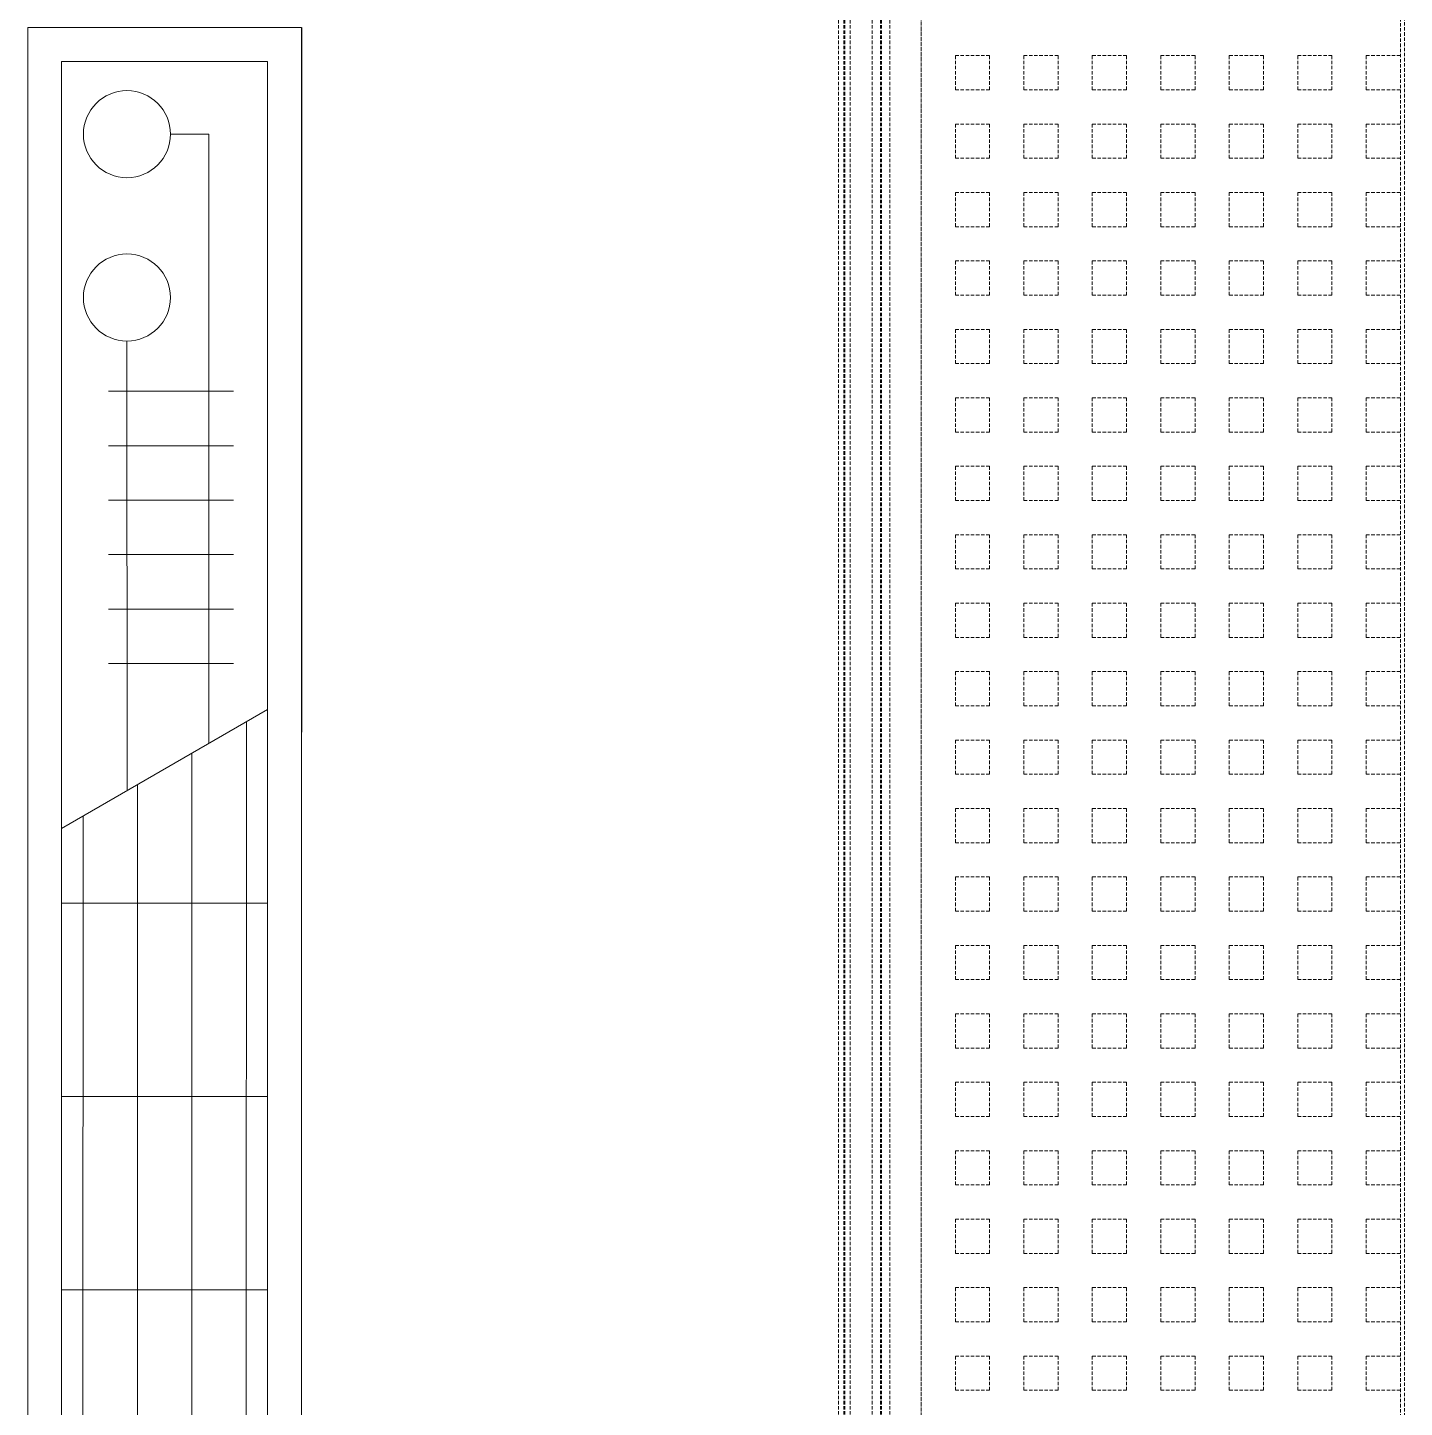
# Model space of a CAD drawing. Extents: x -1457 to 23780, y -2071 to 4205.
# Drawn here: x 4722.2 to 4822.8, y 1113.8 to 1214.5 of the extents above; entities that cross this region are included whole.
import ezdxf

# ---------------------------------------------------------------- set-up
doc = ezdxf.new("R2010")
doc.units = 0
doc.header["$MEASUREMENT"] = 0
doc.linetypes.add('HIDDEN', pattern=[0.375, 0.25, -0.125])
doc.layers.get('0').update_dxf_attribs({"color": 9, "lineweight": 9})
doc.layers.add('M-TEFRIS2-015', color=129, linetype='Continuous', lineweight=9)
doc.layers.add('T-KONVEKTOR', color=220, linetype='Continuous', lineweight=9)

# ---------------------------------------------------------------- blocks, each defined once
blk = doc.blocks.new('A$C4B7F52E3')
for p, q in [((250, 89.48), (0, 89.47)), ((250, 89.47), (0, 89.48)), ((250, 69.47), (250, 89.47)), ((0, 69.47), (250, 69.47))]:
    blk.add_line(p, q)
at = {"color": 252, "linetype": 'Continuous'}
for p, q in [((157.8, 71.95), (157.8, 86.98)), ((171.92, 71.94), (171.92, 86.98)), ((186.04, 71.94), (186.04, 86.98))]:
    blk.add_line(p, q, dxfattribs=at)
at = {"color": 252}
for p, q in [((191.48, 71.95), (200.19, 86.99)), ((199.29, 85.44), (2.49, 85.42)), ((203.55, 84.5), (203.55, 75.36)), ((207.52, 84.5), (207.52, 75.36)), ((211.5, 84.5), (211.5, 75.36)), ((215.48, 84.5), (215.48, 75.36)), ((219.45, 84.5), (219.45, 75.36)), ((223.43, 84.5), (223.43, 75.36)), ((242.21, 82.69), (197.7, 82.69)), ((242.21, 79.91), (242.21, 82.69)), ((196.99, 81.46), (2.49, 81.45)), ((194.68, 77.48), (2.49, 77.47)), ((227.1, 76.72), (194.25, 76.73)), ((192.38, 73.51), (2.49, 73.49))]:
    blk.add_line(p, q, dxfattribs=at)
blk.add_lwpolyline([(247.51, 86.99), (247.51, 71.95), (2.49, 71.95), (2.49, 86.99)], close=True)
for centre in [(230.28, 76.72), (242.21, 76.72)]:
    blk.add_circle(centre, 3.18, dxfattribs=at)

msp = doc.modelspace()

# ---------------------------------------------------------------- linework, layer by layer
at = {"layer": 'M-TEFRIS2-015', "linetype": 'HIDDEN', "lineweight": 0}
for p, q in [((4787.5, 320), (4787.5, 2034.62)), ((4787.5, 2034.32), (4787.5, 320)), ((4822.5, 285), (4822.5, 2034.32)), ((4822.79, 284.7), (4822.79, 2034.32)), ((4781.45, 1085.47), (4781.45, 1244.04)), ((4781.85, 1085.47), (4781.85, 1244.04)), ((4781.92, 1085.47), (4781.92, 1244.04)), ((4782.32, 1085.47), (4782.32, 1244.04)), ((4783.92, 1085.47), (4783.92, 1244.04)), ((4784.52, 1085.47), (4784.52, 1244.04)), ((4784.6, 1085.47), (4784.6, 1244.04)), ((4785.2, 1085.47), (4785.2, 1244.04)), ((4787.5, 1212.5), (4787.5, 1212.5)), ((4790, 1212.5), (4792.5, 1212.5)), ((4790, 1210), (4790, 1212.5)), ((4792.5, 1210), (4792.5, 1212.5)), ((4795, 1212.5), (4797.5, 1212.5)), ((4795, 1210), (4795, 1212.5)), ((4797.5, 1210), (4797.5, 1212.5)), ((4800, 1212.5), (4802.5, 1212.5)), ((4800, 1210), (4800, 1212.5)), ((4802.5, 1210), (4802.5, 1212.5)), ((4805, 1212.5), (4807.5, 1212.5)), ((4805, 1210), (4805, 1212.5)), ((4807.5, 1210), (4807.5, 1212.5)), ((4810, 1212.5), (4812.5, 1212.5)), ((4810, 1210), (4810, 1212.5)), ((4812.5, 1210), (4812.5, 1212.5)), ((4815, 1212.5), (4817.5, 1212.5)), ((4815, 1210), (4815, 1212.5)), ((4817.5, 1210), (4817.5, 1212.5)), ((4820, 1212.5), (4822.5, 1212.5)), ((4820, 1210), (4820, 1212.5)), ((4787.5, 1210), (4787.5, 1210)), ((4790, 1210), (4792.5, 1210)), ((4795, 1210), (4797.5, 1210)), ((4800, 1210), (4802.5, 1210)), ((4805, 1210), (4807.5, 1210)), ((4810, 1210), (4812.5, 1210)), ((4815, 1210), (4817.5, 1210)), ((4820, 1210), (4822.5, 1210)), ((4787.5, 1207.5), (4787.5, 1207.5)), ((4790, 1207.5), (4792.5, 1207.5)), ((4790, 1205), (4790, 1207.5)), ((4792.5, 1205), (4792.5, 1207.5)), ((4795, 1207.5), (4797.5, 1207.5)), ((4795, 1205), (4795, 1207.5)), ((4797.5, 1205), (4797.5, 1207.5)), ((4800, 1207.5), (4802.5, 1207.5)), ((4800, 1205), (4800, 1207.5)), ((4802.5, 1205), (4802.5, 1207.5)), ((4805, 1207.5), (4807.5, 1207.5)), ((4805, 1205), (4805, 1207.5)), ((4807.5, 1205), (4807.5, 1207.5)), ((4810, 1207.5), (4812.5, 1207.5)), ((4810, 1205), (4810, 1207.5)), ((4812.5, 1205), (4812.5, 1207.5)), ((4815, 1207.5), (4817.5, 1207.5)), ((4815, 1205), (4815, 1207.5)), ((4817.5, 1205), (4817.5, 1207.5)), ((4820, 1207.5), (4822.5, 1207.5)), ((4820, 1205), (4820, 1207.5)), ((4787.5, 1205), (4787.5, 1205)), ((4790, 1205), (4792.5, 1205)), ((4795, 1205), (4797.5, 1205)), ((4800, 1205), (4802.5, 1205)), ((4805, 1205), (4807.5, 1205)), ((4810, 1205), (4812.5, 1205)), ((4815, 1205), (4817.5, 1205)), ((4820, 1205), (4822.5, 1205)), ((4787.5, 1202.5), (4787.5, 1202.5)), ((4790, 1202.5), (4792.5, 1202.5)), ((4790, 1200), (4790, 1202.5)), ((4792.5, 1200), (4792.5, 1202.5)), ((4795, 1202.5), (4797.5, 1202.5)), ((4795, 1200), (4795, 1202.5)), ((4797.5, 1200), (4797.5, 1202.5)), ((4800, 1202.5), (4802.5, 1202.5)), ((4800, 1200), (4800, 1202.5)), ((4802.5, 1200), (4802.5, 1202.5)), ((4805, 1202.5), (4807.5, 1202.5)), ((4805, 1200), (4805, 1202.5)), ((4807.5, 1200), (4807.5, 1202.5)), ((4810, 1202.5), (4812.5, 1202.5)), ((4810, 1200), (4810, 1202.5)), ((4812.5, 1200), (4812.5, 1202.5)), ((4815, 1202.5), (4817.5, 1202.5)), ((4815, 1200), (4815, 1202.5)), ((4817.5, 1200), (4817.5, 1202.5)), ((4820, 1202.5), (4822.5, 1202.5)), ((4820, 1200), (4820, 1202.5)), ((4787.5, 1200), (4787.5, 1200)), ((4790, 1200), (4792.5, 1200)), ((4795, 1200), (4797.5, 1200)), ((4800, 1200), (4802.5, 1200)), ((4805, 1200), (4807.5, 1200)), ((4810, 1200), (4812.5, 1200)), ((4815, 1200), (4817.5, 1200)), ((4820, 1200), (4822.5, 1200)), ((4787.5, 1197.5), (4787.5, 1197.5)), ((4790, 1197.5), (4792.5, 1197.5)), ((4790, 1195), (4790, 1197.5)), ((4792.5, 1195), (4792.5, 1197.5)), ((4795, 1197.5), (4797.5, 1197.5)), ((4795, 1195), (4795, 1197.5)), ((4797.5, 1195), (4797.5, 1197.5)), ((4800, 1197.5), (4802.5, 1197.5)), ((4800, 1195), (4800, 1197.5)), ((4802.5, 1195), (4802.5, 1197.5)), ((4805, 1197.5), (4807.5, 1197.5)), ((4805, 1195), (4805, 1197.5)), ((4807.5, 1195), (4807.5, 1197.5)), ((4810, 1197.5), (4812.5, 1197.5)), ((4810, 1195), (4810, 1197.5)), ((4812.5, 1195), (4812.5, 1197.5)), ((4815, 1197.5), (4817.5, 1197.5)), ((4815, 1195), (4815, 1197.5)), ((4817.5, 1195), (4817.5, 1197.5)), ((4820, 1197.5), (4822.5, 1197.5)), ((4820, 1195), (4820, 1197.5)), ((4787.5, 1195), (4787.5, 1195)), ((4790, 1195), (4792.5, 1195)), ((4795, 1195), (4797.5, 1195)), ((4800, 1195), (4802.5, 1195)), ((4805, 1195), (4807.5, 1195)), ((4810, 1195), (4812.5, 1195)), ((4815, 1195), (4817.5, 1195)), ((4820, 1195), (4822.5, 1195)), ((4787.5, 1192.5), (4787.5, 1192.5)), ((4790, 1192.5), (4792.5, 1192.5)), ((4790, 1190), (4790, 1192.5)), ((4792.5, 1190), (4792.5, 1192.5)), ((4795, 1192.5), (4797.5, 1192.5)), ((4795, 1190), (4795, 1192.5)), ((4797.5, 1190), (4797.5, 1192.5)), ((4800, 1192.5), (4802.5, 1192.5)), ((4800, 1190), (4800, 1192.5)), ((4802.5, 1190), (4802.5, 1192.5)), ((4805, 1192.5), (4807.5, 1192.5)), ((4805, 1190), (4805, 1192.5)), ((4807.5, 1190), (4807.5, 1192.5)), ((4810, 1192.5), (4812.5, 1192.5)), ((4810, 1190), (4810, 1192.5)), ((4812.5, 1190), (4812.5, 1192.5)), ((4815, 1192.5), (4817.5, 1192.5)), ((4815, 1190), (4815, 1192.5)), ((4817.5, 1190), (4817.5, 1192.5)), ((4820, 1192.5), (4822.5, 1192.5)), ((4820, 1190), (4820, 1192.5)), ((4787.5, 1190), (4787.5, 1190)), ((4790, 1190), (4792.5, 1190)), ((4795, 1190), (4797.5, 1190)), ((4800, 1190), (4802.5, 1190)), ((4805, 1190), (4807.5, 1190)), ((4810, 1190), (4812.5, 1190)), ((4815, 1190), (4817.5, 1190)), ((4820, 1190), (4822.5, 1190)), ((4787.5, 1187.5), (4787.5, 1187.5)), ((4790, 1187.5), (4792.5, 1187.5)), ((4790, 1185), (4790, 1187.5)), ((4792.5, 1185), (4792.5, 1187.5)), ((4795, 1187.5), (4797.5, 1187.5)), ((4795, 1185), (4795, 1187.5)), ((4797.5, 1185), (4797.5, 1187.5)), ((4800, 1187.5), (4802.5, 1187.5)), ((4800, 1185), (4800, 1187.5)), ((4802.5, 1185), (4802.5, 1187.5)), ((4805, 1187.5), (4807.5, 1187.5)), ((4805, 1185), (4805, 1187.5)), ((4807.5, 1185), (4807.5, 1187.5)), ((4810, 1187.5), (4812.5, 1187.5)), ((4810, 1185), (4810, 1187.5)), ((4812.5, 1185), (4812.5, 1187.5)), ((4815, 1187.5), (4817.5, 1187.5)), ((4815, 1185), (4815, 1187.5)), ((4817.5, 1185), (4817.5, 1187.5)), ((4820, 1187.5), (4822.5, 1187.5)), ((4820, 1185), (4820, 1187.5)), ((4787.5, 1185), (4787.5, 1185)), ((4790, 1185), (4792.5, 1185)), ((4795, 1185), (4797.5, 1185)), ((4800, 1185), (4802.5, 1185)), ((4805, 1185), (4807.5, 1185)), ((4810, 1185), (4812.5, 1185)), ((4815, 1185), (4817.5, 1185)), ((4820, 1185), (4822.5, 1185)), ((4787.5, 1182.5), (4787.5, 1182.5)), ((4790, 1182.5), (4792.5, 1182.5)), ((4790, 1180), (4790, 1182.5)), ((4792.5, 1180), (4792.5, 1182.5)), ((4795, 1182.5), (4797.5, 1182.5)), ((4795, 1180), (4795, 1182.5)), ((4797.5, 1180), (4797.5, 1182.5)), ((4800, 1182.5), (4802.5, 1182.5)), ((4800, 1180), (4800, 1182.5)), ((4802.5, 1180), (4802.5, 1182.5)), ((4805, 1182.5), (4807.5, 1182.5)), ((4805, 1180), (4805, 1182.5)), ((4807.5, 1180), (4807.5, 1182.5)), ((4810, 1182.5), (4812.5, 1182.5)), ((4810, 1180), (4810, 1182.5)), ((4812.5, 1180), (4812.5, 1182.5)), ((4815, 1182.5), (4817.5, 1182.5)), ((4815, 1180), (4815, 1182.5)), ((4817.5, 1180), (4817.5, 1182.5)), ((4820, 1182.5), (4822.5, 1182.5)), ((4820, 1180), (4820, 1182.5)), ((4787.5, 1180), (4787.5, 1180)), ((4790, 1180), (4792.5, 1180)), ((4795, 1180), (4797.5, 1180)), ((4800, 1180), (4802.5, 1180)), ((4805, 1180), (4807.5, 1180)), ((4810, 1180), (4812.5, 1180)), ((4815, 1180), (4817.5, 1180)), ((4820, 1180), (4822.5, 1180)), ((4787.5, 1177.5), (4787.5, 1177.5)), ((4790, 1177.5), (4792.5, 1177.5)), ((4790, 1175), (4790, 1177.5)), ((4792.5, 1175), (4792.5, 1177.5)), ((4795, 1177.5), (4797.5, 1177.5)), ((4795, 1175), (4795, 1177.5)), ((4797.5, 1175), (4797.5, 1177.5)), ((4800, 1177.5), (4802.5, 1177.5)), ((4800, 1175), (4800, 1177.5)), ((4802.5, 1175), (4802.5, 1177.5)), ((4805, 1177.5), (4807.5, 1177.5)), ((4805, 1175), (4805, 1177.5)), ((4807.5, 1175), (4807.5, 1177.5)), ((4810, 1177.5), (4812.5, 1177.5)), ((4810, 1175), (4810, 1177.5)), ((4812.5, 1175), (4812.5, 1177.5)), ((4815, 1177.5), (4817.5, 1177.5)), ((4815, 1175), (4815, 1177.5)), ((4817.5, 1175), (4817.5, 1177.5)), ((4820, 1177.5), (4822.5, 1177.5)), ((4820, 1175), (4820, 1177.5)), ((4787.5, 1175), (4787.5, 1175)), ((4790, 1175), (4792.5, 1175)), ((4795, 1175), (4797.5, 1175)), ((4800, 1175), (4802.5, 1175)), ((4805, 1175), (4807.5, 1175)), ((4810, 1175), (4812.5, 1175)), ((4815, 1175), (4817.5, 1175)), ((4820, 1175), (4822.5, 1175)), ((4787.5, 1172.5), (4787.5, 1172.5)), ((4790, 1172.5), (4792.5, 1172.5)), ((4790, 1170), (4790, 1172.5)), ((4792.5, 1170), (4792.5, 1172.5)), ((4795, 1172.5), (4797.5, 1172.5)), ((4795, 1170), (4795, 1172.5)), ((4797.5, 1170), (4797.5, 1172.5)), ((4800, 1172.5), (4802.5, 1172.5)), ((4800, 1170), (4800, 1172.5)), ((4802.5, 1170), (4802.5, 1172.5)), ((4805, 1172.5), (4807.5, 1172.5)), ((4805, 1170), (4805, 1172.5)), ((4807.5, 1170), (4807.5, 1172.5)), ((4810, 1172.5), (4812.5, 1172.5)), ((4810, 1170), (4810, 1172.5)), ((4812.5, 1170), (4812.5, 1172.5)), ((4815, 1172.5), (4817.5, 1172.5)), ((4815, 1170), (4815, 1172.5)), ((4817.5, 1170), (4817.5, 1172.5)), ((4820, 1172.5), (4822.5, 1172.5)), ((4820, 1170), (4820, 1172.5)), ((4787.5, 1170), (4787.5, 1170)), ((4790, 1170), (4792.5, 1170)), ((4795, 1170), (4797.5, 1170)), ((4800, 1170), (4802.5, 1170)), ((4805, 1170), (4807.5, 1170)), ((4810, 1170), (4812.5, 1170)), ((4815, 1170), (4817.5, 1170)), ((4820, 1170), (4822.5, 1170)), ((4787.5, 1167.5), (4787.5, 1167.5)), ((4790, 1167.5), (4792.5, 1167.5)), ((4790, 1165), (4790, 1167.5)), ((4792.5, 1165), (4792.5, 1167.5)), ((4795, 1167.5), (4797.5, 1167.5)), ((4795, 1165), (4795, 1167.5)), ((4797.5, 1165), (4797.5, 1167.5)), ((4800, 1167.5), (4802.5, 1167.5)), ((4800, 1165), (4800, 1167.5)), ((4802.5, 1165), (4802.5, 1167.5)), ((4805, 1167.5), (4807.5, 1167.5)), ((4805, 1165), (4805, 1167.5)), ((4807.5, 1165), (4807.5, 1167.5)), ((4810, 1167.5), (4812.5, 1167.5)), ((4810, 1165), (4810, 1167.5)), ((4812.5, 1165), (4812.5, 1167.5)), ((4815, 1167.5), (4817.5, 1167.5)), ((4815, 1165), (4815, 1167.5)), ((4817.5, 1165), (4817.5, 1167.5)), ((4820, 1167.5), (4822.5, 1167.5)), ((4820, 1165), (4820, 1167.5)), ((4787.5, 1165), (4787.5, 1165)), ((4790, 1165), (4792.5, 1165)), ((4795, 1165), (4797.5, 1165)), ((4800, 1165), (4802.5, 1165)), ((4805, 1165), (4807.5, 1165)), ((4810, 1165), (4812.5, 1165)), ((4815, 1165), (4817.5, 1165)), ((4820, 1165), (4822.5, 1165)), ((4787.5, 1162.5), (4787.5, 1162.5)), ((4790, 1162.5), (4792.5, 1162.5)), ((4790, 1160), (4790, 1162.5)), ((4792.5, 1160), (4792.5, 1162.5)), ((4795, 1162.5), (4797.5, 1162.5)), ((4795, 1160), (4795, 1162.5)), ((4797.5, 1160), (4797.5, 1162.5)), ((4800, 1162.5), (4802.5, 1162.5)), ((4800, 1160), (4800, 1162.5)), ((4802.5, 1160), (4802.5, 1162.5)), ((4805, 1162.5), (4807.5, 1162.5)), ((4805, 1160), (4805, 1162.5)), ((4807.5, 1160), (4807.5, 1162.5)), ((4810, 1162.5), (4812.5, 1162.5)), ((4810, 1160), (4810, 1162.5)), ((4812.5, 1160), (4812.5, 1162.5)), ((4815, 1162.5), (4817.5, 1162.5)), ((4815, 1160), (4815, 1162.5)), ((4817.5, 1160), (4817.5, 1162.5)), ((4820, 1162.5), (4822.5, 1162.5)), ((4820, 1160), (4820, 1162.5)), ((4787.5, 1160), (4787.5, 1160)), ((4790, 1160), (4792.5, 1160)), ((4795, 1160), (4797.5, 1160)), ((4800, 1160), (4802.5, 1160)), ((4805, 1160), (4807.5, 1160)), ((4810, 1160), (4812.5, 1160)), ((4815, 1160), (4817.5, 1160)), ((4820, 1160), (4822.5, 1160)), ((4787.5, 1157.5), (4787.5, 1157.5)), ((4790, 1157.5), (4792.5, 1157.5)), ((4790, 1155), (4790, 1157.5)), ((4792.5, 1155), (4792.5, 1157.5)), ((4795, 1157.5), (4797.5, 1157.5)), ((4795, 1155), (4795, 1157.5)), ((4797.5, 1155), (4797.5, 1157.5)), ((4800, 1157.5), (4802.5, 1157.5)), ((4800, 1155), (4800, 1157.5)), ((4802.5, 1155), (4802.5, 1157.5)), ((4805, 1157.5), (4807.5, 1157.5)), ((4805, 1155), (4805, 1157.5)), ((4807.5, 1155), (4807.5, 1157.5)), ((4810, 1157.5), (4812.5, 1157.5)), ((4810, 1155), (4810, 1157.5)), ((4812.5, 1155), (4812.5, 1157.5)), ((4815, 1157.5), (4817.5, 1157.5)), ((4815, 1155), (4815, 1157.5)), ((4817.5, 1155), (4817.5, 1157.5)), ((4820, 1157.5), (4822.5, 1157.5)), ((4820, 1155), (4820, 1157.5)), ((4787.5, 1155), (4787.5, 1155)), ((4790, 1155), (4792.5, 1155)), ((4795, 1155), (4797.5, 1155)), ((4800, 1155), (4802.5, 1155)), ((4805, 1155), (4807.5, 1155)), ((4810, 1155), (4812.5, 1155)), ((4815, 1155), (4817.5, 1155)), ((4820, 1155), (4822.5, 1155)), ((4787.5, 1152.5), (4787.5, 1152.5)), ((4790, 1152.5), (4792.5, 1152.5)), ((4790, 1150), (4790, 1152.5)), ((4792.5, 1150), (4792.5, 1152.5)), ((4795, 1152.5), (4797.5, 1152.5)), ((4795, 1150), (4795, 1152.5)), ((4797.5, 1150), (4797.5, 1152.5)), ((4800, 1152.5), (4802.5, 1152.5)), ((4800, 1150), (4800, 1152.5)), ((4802.5, 1150), (4802.5, 1152.5)), ((4805, 1152.5), (4807.5, 1152.5)), ((4805, 1150), (4805, 1152.5)), ((4807.5, 1150), (4807.5, 1152.5)), ((4810, 1152.5), (4812.5, 1152.5)), ((4810, 1150), (4810, 1152.5)), ((4812.5, 1150), (4812.5, 1152.5)), ((4815, 1152.5), (4817.5, 1152.5)), ((4815, 1150), (4815, 1152.5)), ((4817.5, 1150), (4817.5, 1152.5)), ((4820, 1152.5), (4822.5, 1152.5)), ((4820, 1150), (4820, 1152.5)), ((4787.5, 1150), (4787.5, 1150)), ((4790, 1150), (4792.5, 1150)), ((4795, 1150), (4797.5, 1150)), ((4800, 1150), (4802.5, 1150)), ((4805, 1150), (4807.5, 1150)), ((4810, 1150), (4812.5, 1150)), ((4815, 1150), (4817.5, 1150)), ((4820, 1150), (4822.5, 1150)), ((4787.5, 1147.5), (4787.5, 1147.5)), ((4790, 1147.5), (4792.5, 1147.5)), ((4790, 1145), (4790, 1147.5)), ((4792.5, 1145), (4792.5, 1147.5)), ((4795, 1147.5), (4797.5, 1147.5)), ((4795, 1145), (4795, 1147.5)), ((4797.5, 1145), (4797.5, 1147.5)), ((4800, 1147.5), (4802.5, 1147.5)), ((4800, 1145), (4800, 1147.5)), ((4802.5, 1145), (4802.5, 1147.5)), ((4805, 1147.5), (4807.5, 1147.5)), ((4805, 1145), (4805, 1147.5)), ((4807.5, 1145), (4807.5, 1147.5)), ((4810, 1147.5), (4812.5, 1147.5)), ((4810, 1145), (4810, 1147.5)), ((4812.5, 1145), (4812.5, 1147.5)), ((4815, 1147.5), (4817.5, 1147.5)), ((4815, 1145), (4815, 1147.5)), ((4817.5, 1145), (4817.5, 1147.5)), ((4820, 1147.5), (4822.5, 1147.5)), ((4820, 1145), (4820, 1147.5)), ((4787.5, 1145), (4787.5, 1145)), ((4790, 1145), (4792.5, 1145)), ((4795, 1145), (4797.5, 1145)), ((4800, 1145), (4802.5, 1145)), ((4805, 1145), (4807.5, 1145)), ((4810, 1145), (4812.5, 1145)), ((4815, 1145), (4817.5, 1145)), ((4820, 1145), (4822.5, 1145)), ((4787.5, 1142.5), (4787.5, 1142.5)), ((4790, 1142.5), (4792.5, 1142.5)), ((4790, 1140), (4790, 1142.5)), ((4792.5, 1140), (4792.5, 1142.5)), ((4795, 1142.5), (4797.5, 1142.5)), ((4795, 1140), (4795, 1142.5)), ((4797.5, 1140), (4797.5, 1142.5)), ((4800, 1142.5), (4802.5, 1142.5)), ((4800, 1140), (4800, 1142.5)), ((4802.5, 1140), (4802.5, 1142.5)), ((4805, 1142.5), (4807.5, 1142.5)), ((4805, 1140), (4805, 1142.5)), ((4807.5, 1140), (4807.5, 1142.5)), ((4810, 1142.5), (4812.5, 1142.5)), ((4810, 1140), (4810, 1142.5)), ((4812.5, 1140), (4812.5, 1142.5)), ((4815, 1142.5), (4817.5, 1142.5)), ((4815, 1140), (4815, 1142.5)), ((4817.5, 1140), (4817.5, 1142.5)), ((4820, 1142.5), (4822.5, 1142.5)), ((4820, 1140), (4820, 1142.5)), ((4787.5, 1140), (4787.5, 1140)), ((4790, 1140), (4792.5, 1140)), ((4795, 1140), (4797.5, 1140)), ((4800, 1140), (4802.5, 1140)), ((4805, 1140), (4807.5, 1140)), ((4810, 1140), (4812.5, 1140)), ((4815, 1140), (4817.5, 1140)), ((4820, 1140), (4822.5, 1140)), ((4787.5, 1137.5), (4787.5, 1137.5)), ((4790, 1137.5), (4792.5, 1137.5)), ((4790, 1135), (4790, 1137.5)), ((4792.5, 1135), (4792.5, 1137.5)), ((4795, 1137.5), (4797.5, 1137.5)), ((4795, 1135), (4795, 1137.5)), ((4797.5, 1135), (4797.5, 1137.5)), ((4800, 1137.5), (4802.5, 1137.5)), ((4800, 1135), (4800, 1137.5)), ((4802.5, 1135), (4802.5, 1137.5)), ((4805, 1137.5), (4807.5, 1137.5)), ((4805, 1135), (4805, 1137.5)), ((4807.5, 1135), (4807.5, 1137.5)), ((4810, 1137.5), (4812.5, 1137.5)), ((4810, 1135), (4810, 1137.5)), ((4812.5, 1135), (4812.5, 1137.5)), ((4815, 1137.5), (4817.5, 1137.5)), ((4815, 1135), (4815, 1137.5)), ((4817.5, 1135), (4817.5, 1137.5)), ((4820, 1137.5), (4822.5, 1137.5)), ((4820, 1135), (4820, 1137.5)), ((4787.5, 1135), (4787.5, 1135)), ((4790, 1135), (4792.5, 1135)), ((4795, 1135), (4797.5, 1135)), ((4800, 1135), (4802.5, 1135)), ((4805, 1135), (4807.5, 1135)), ((4810, 1135), (4812.5, 1135)), ((4815, 1135), (4817.5, 1135)), ((4820, 1135), (4822.5, 1135)), ((4787.5, 1132.5), (4787.5, 1132.5)), ((4790, 1132.5), (4792.5, 1132.5)), ((4790, 1130), (4790, 1132.5)), ((4792.5, 1130), (4792.5, 1132.5)), ((4795, 1132.5), (4797.5, 1132.5)), ((4795, 1130), (4795, 1132.5)), ((4797.5, 1130), (4797.5, 1132.5)), ((4800, 1132.5), (4802.5, 1132.5)), ((4800, 1130), (4800, 1132.5)), ((4802.5, 1130), (4802.5, 1132.5)), ((4805, 1132.5), (4807.5, 1132.5)), ((4805, 1130), (4805, 1132.5)), ((4807.5, 1130), (4807.5, 1132.5)), ((4810, 1132.5), (4812.5, 1132.5)), ((4810, 1130), (4810, 1132.5)), ((4812.5, 1130), (4812.5, 1132.5)), ((4815, 1132.5), (4817.5, 1132.5)), ((4815, 1130), (4815, 1132.5)), ((4817.5, 1130), (4817.5, 1132.5)), ((4820, 1132.5), (4822.5, 1132.5)), ((4820, 1130), (4820, 1132.5)), ((4787.5, 1130), (4787.5, 1130)), ((4790, 1130), (4792.5, 1130)), ((4795, 1130), (4797.5, 1130)), ((4800, 1130), (4802.5, 1130)), ((4805, 1130), (4807.5, 1130)), ((4810, 1130), (4812.5, 1130)), ((4815, 1130), (4817.5, 1130)), ((4820, 1130), (4822.5, 1130)), ((4787.5, 1127.5), (4787.5, 1127.5)), ((4790, 1127.5), (4792.5, 1127.5)), ((4790, 1125), (4790, 1127.5)), ((4792.5, 1125), (4792.5, 1127.5)), ((4795, 1127.5), (4797.5, 1127.5)), ((4795, 1125), (4795, 1127.5)), ((4797.5, 1125), (4797.5, 1127.5)), ((4800, 1127.5), (4802.5, 1127.5)), ((4800, 1125), (4800, 1127.5)), ((4802.5, 1125), (4802.5, 1127.5)), ((4805, 1127.5), (4807.5, 1127.5)), ((4805, 1125), (4805, 1127.5)), ((4807.5, 1125), (4807.5, 1127.5)), ((4810, 1127.5), (4812.5, 1127.5)), ((4810, 1125), (4810, 1127.5)), ((4812.5, 1125), (4812.5, 1127.5)), ((4815, 1127.5), (4817.5, 1127.5)), ((4815, 1125), (4815, 1127.5)), ((4817.5, 1125), (4817.5, 1127.5)), ((4820, 1127.5), (4822.5, 1127.5)), ((4820, 1125), (4820, 1127.5)), ((4787.5, 1125), (4787.5, 1125)), ((4790, 1125), (4792.5, 1125)), ((4795, 1125), (4797.5, 1125)), ((4800, 1125), (4802.5, 1125)), ((4805, 1125), (4807.5, 1125)), ((4810, 1125), (4812.5, 1125)), ((4815, 1125), (4817.5, 1125)), ((4820, 1125), (4822.5, 1125)), ((4787.5, 1122.5), (4787.5, 1122.5)), ((4790, 1122.5), (4792.5, 1122.5)), ((4790, 1120), (4790, 1122.5)), ((4792.5, 1120), (4792.5, 1122.5)), ((4795, 1122.5), (4797.5, 1122.5)), ((4795, 1120), (4795, 1122.5)), ((4797.5, 1120), (4797.5, 1122.5)), ((4800, 1122.5), (4802.5, 1122.5)), ((4800, 1120), (4800, 1122.5)), ((4802.5, 1120), (4802.5, 1122.5)), ((4805, 1122.5), (4807.5, 1122.5)), ((4805, 1120), (4805, 1122.5)), ((4807.5, 1120), (4807.5, 1122.5)), ((4810, 1122.5), (4812.5, 1122.5)), ((4810, 1120), (4810, 1122.5)), ((4812.5, 1120), (4812.5, 1122.5)), ((4815, 1122.5), (4817.5, 1122.5)), ((4815, 1120), (4815, 1122.5)), ((4817.5, 1120), (4817.5, 1122.5)), ((4820, 1122.5), (4822.5, 1122.5)), ((4820, 1120), (4820, 1122.5)), ((4787.5, 1120), (4787.5, 1120)), ((4790, 1120), (4792.5, 1120)), ((4795, 1120), (4797.5, 1120)), ((4800, 1120), (4802.5, 1120)), ((4805, 1120), (4807.5, 1120)), ((4810, 1120), (4812.5, 1120)), ((4815, 1120), (4817.5, 1120)), ((4820, 1120), (4822.5, 1120)), ((4787.5, 1117.5), (4787.5, 1117.5)), ((4790, 1117.5), (4792.5, 1117.5)), ((4790, 1115), (4790, 1117.5)), ((4792.5, 1115), (4792.5, 1117.5)), ((4795, 1117.5), (4797.5, 1117.5)), ((4795, 1115), (4795, 1117.5)), ((4797.5, 1115), (4797.5, 1117.5)), ((4800, 1117.5), (4802.5, 1117.5)), ((4800, 1115), (4800, 1117.5)), ((4802.5, 1115), (4802.5, 1117.5)), ((4805, 1117.5), (4807.5, 1117.5)), ((4805, 1115), (4805, 1117.5)), ((4807.5, 1115), (4807.5, 1117.5)), ((4810, 1117.5), (4812.5, 1117.5)), ((4810, 1115), (4810, 1117.5)), ((4812.5, 1115), (4812.5, 1117.5)), ((4815, 1117.5), (4817.5, 1117.5)), ((4815, 1115), (4815, 1117.5)), ((4817.5, 1115), (4817.5, 1117.5)), ((4820, 1117.5), (4822.5, 1117.5)), ((4820, 1115), (4820, 1117.5)), ((4787.5, 1115), (4787.5, 1115)), ((4790, 1115), (4792.5, 1115)), ((4795, 1115), (4797.5, 1115)), ((4800, 1115), (4802.5, 1115)), ((4805, 1115), (4807.5, 1115)), ((4810, 1115), (4812.5, 1115)), ((4815, 1115), (4817.5, 1115)), ((4820, 1115), (4822.5, 1115))]:
    msp.add_line(p, q, dxfattribs=at)

# ---------------------------------------------------------------- block references
at = {"layer": 'T-KONVEKTOR', "xscale": -1, "rotation": 270}
msp.add_blockref('A$C4B7F52E3', (4652.77, 964.55), dxfattribs=at)

doc.saveas('drawing.dxf')
